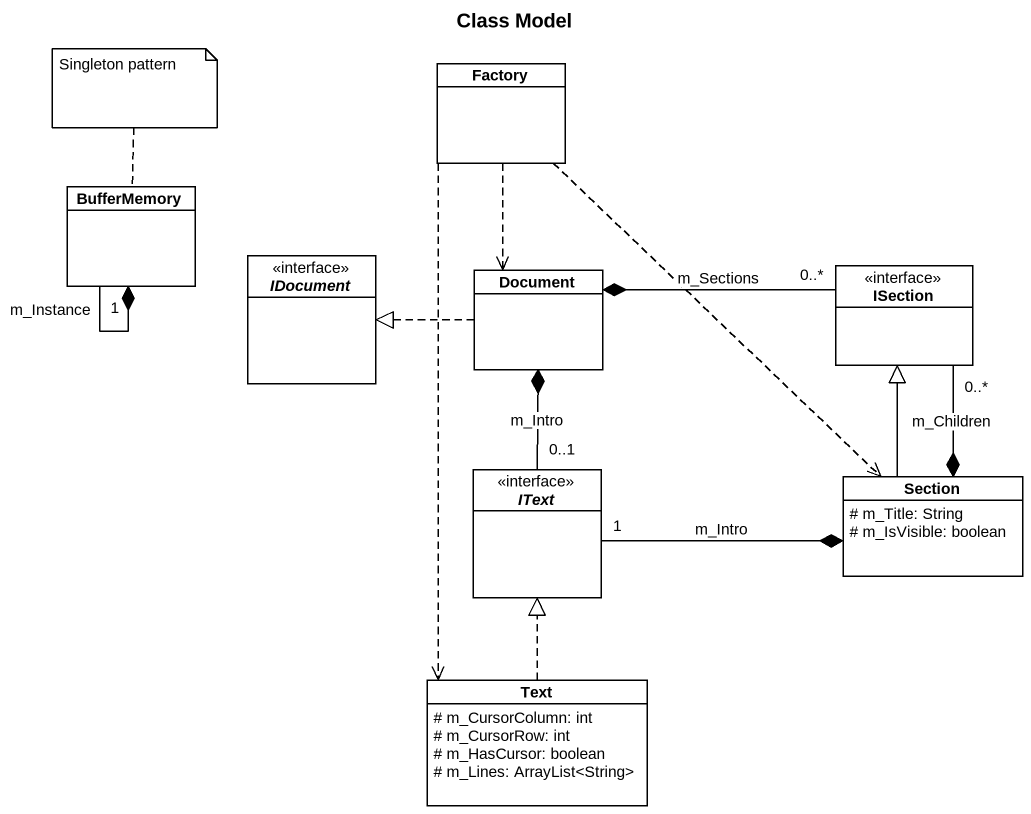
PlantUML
@startuml
title Class Model
hide circle
hide empty members
skinparam classAttributeIconSize 0
class Factory
class BufferMemory
interface IDocument <<interface>>
class Document
class ISection <<interface>>
interface IText <<interface>>
class Section {
  # m_Title: String
  # m_IsVisible: boolean
}
class Text {
  # m_CursorColumn: int
  # m_CursorRow: int
  # m_HasCursor: boolean
  # m_Lines: ArrayList<String>
}
Factory ..> Document
Factory ..> Section
Factory ..> Text
BufferMemory "1" --* BufferMemory : m_Instance
Document .left.|> IDocument
ISection "0..*" -left-* Document : m_Sections
ISection "0..*" --* Section : m_Children
IText "0..1" -up-* Document : m_Intro
IText "1" -right-* Section : m_Intro
Section -up-|> ISection
Text .up.|> IText
note top of BufferMemory : Singleton pattern
@enduml
